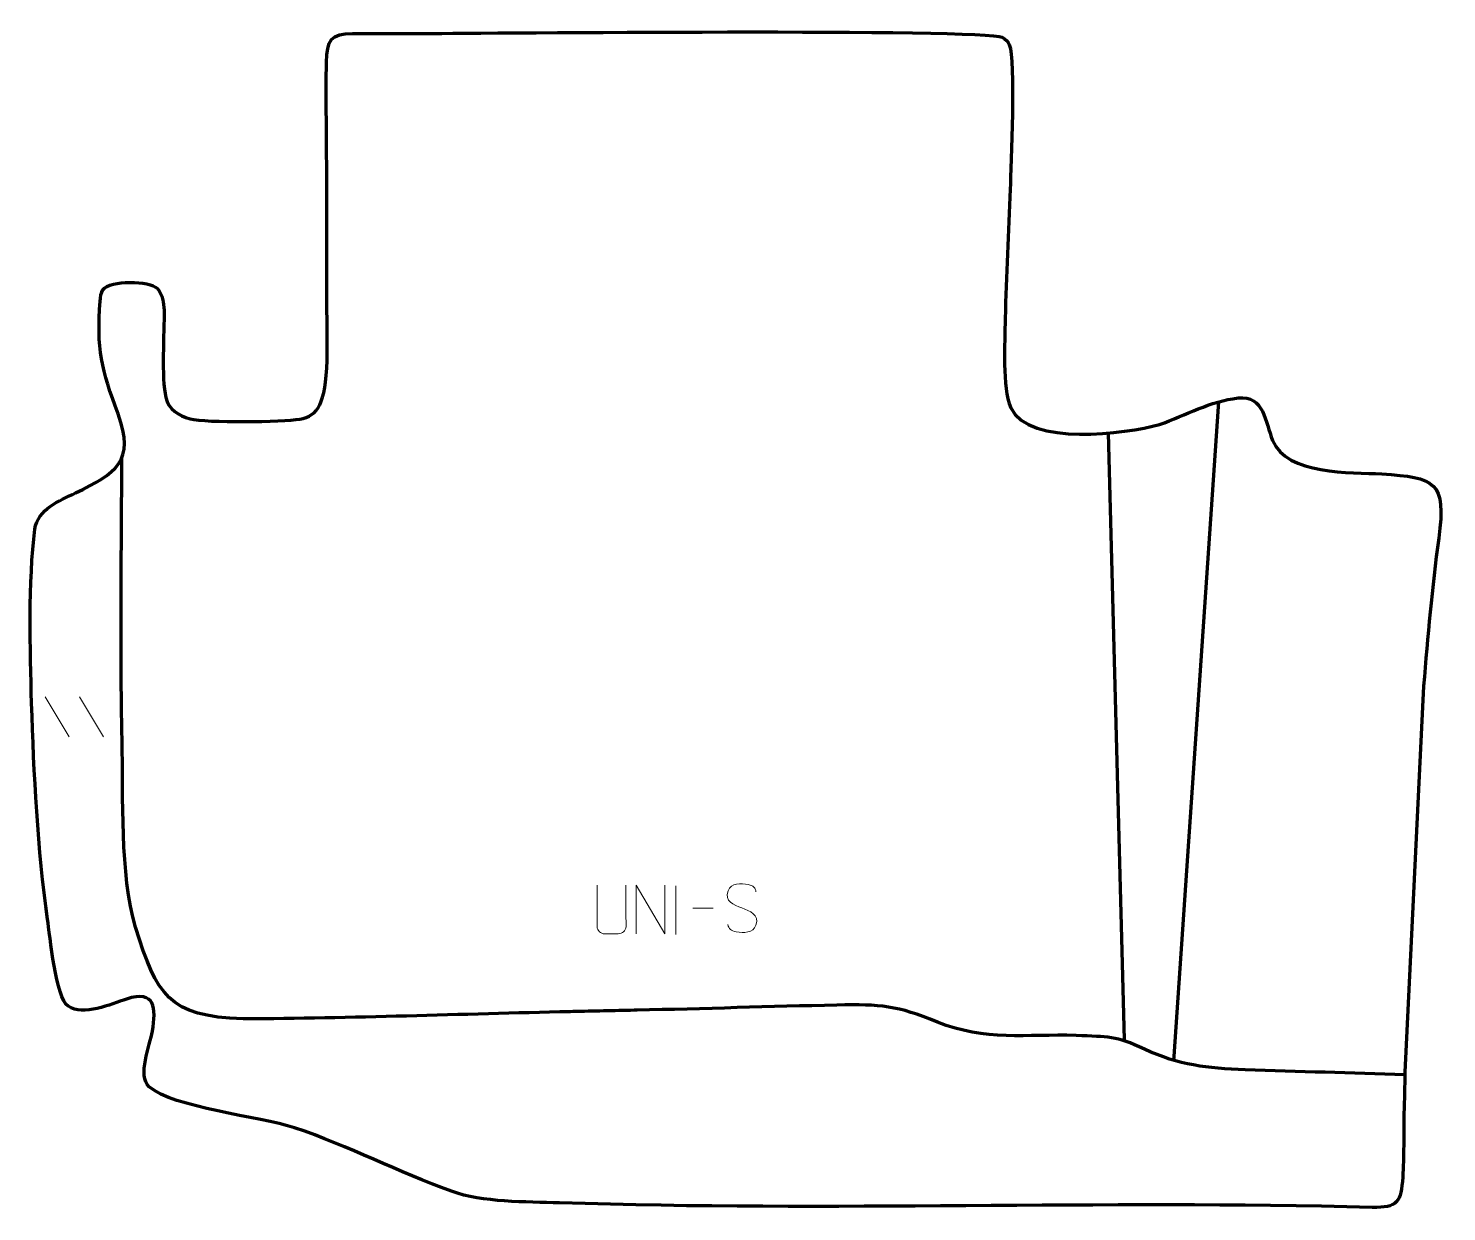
# Model space of a CAD drawing. Header units: millimetres. Extents: x -384 to 345, y -363 to 246.
import ezdxf

# ---------------------------------------------------------------- set-up
doc = ezdxf.new("R2010")
doc.units = ezdxf.units.MM
doc.header["$MEASUREMENT"] = 0
for name, color, linetype in [('layer 1', 7, 'Continuous'), ('layer 2', 7, 'Continuous'), ('layer 3', 7, 'Continuous')]:
    doc.layers.add(name, color=color, linetype=linetype)

msp = doc.modelspace()

# ---------------------------------------------------------------- linework, layer by layer
at = {"layer": 'layer 1', "color": 250, "lineweight": 9}
for points, knots in [([(-77.0997, -194.9053), (-77.1001, -200.4448), (-77.0043, -210.6466), (-77.0039, -216.187), (-77.0039, -216.187), (-77.1437, -218.4265), (-78.8209, -219.8527), (-80.9686, -219.8632), (-80.9686, -219.8632), (-83.3005, -219.8628), (-85.6324, -219.8628), (-87.9639, -219.8632), (-87.9639, -219.8632), (-89.8889, -219.9647), (-91.861, -218.1482), (-91.8498, -216.2037), (-91.8498, -216.2037), (-91.8495, -210.6418), (-91.7541, -200.4664), (-91.7545, -194.9053)], [0, 0, 0, 0, 0.16666667, 0.16666667, 0.16666667, 0.16666667, 0.33333333, 0.33333333, 0.33333333, 0.33333333, 0.5, 0.5, 0.5, 0.5, 0.66666667, 0.66666667, 0.66666667, 0.66666667, 1, 1, 1, 1]), ([(-71.7543, -219.863), (-71.7543, -219.863), (-71.7543, -194.9095), (-71.7543, -194.9095), (-71.7543, -194.9095), (-71.7543, -194.9095), (-57.0995, -219.863), (-57.0995, -219.863), (-57.0995, -219.863), (-57.0995, -219.863), (-57.0995, -194.9095), (-57.0995, -194.9095)], [0, 0, 0, 0, 0.25, 0.25, 0.25, 0.25, 0.5, 0.5, 0.5, 0.5, 1, 1, 1, 1]), ([(-17.4214, -206.5184), (-21.6697, -205.048), (-26.5778, -203.2522), (-24.5727, -197.7319), (-24.5727, -197.7319), (-23.0692, -193.592), (-17.8556, -193.9805), (-14.252, -194.5816), (-14.252, -194.5816), (-11.3914, -195.0588), (-10.5267, -196.272), (-10.2161, -198.3561)], [0, 0, 0, 0, 0.25, 0.25, 0.25, 0.25, 0.5, 0.5, 0.5, 0.5, 1, 1, 1, 1]), ([(-17.4214, -206.5185), (-13.4028, -208.1652), (-8.3733, -210.0535), (-10.2073, -215.4138), (-10.2073, -215.4138), (-11.6671, -219.6802), (-16.5779, -219.4235), (-20.304, -218.8688), (-20.304, -218.8688), (-23.054, -218.459), (-24.2749, -217.2455), (-24.6529, -215.1333)], [0, 0, 0, 0, 0.25, 0.25, 0.25, 0.25, 0.5, 0.5, 0.5, 0.5, 1, 1, 1, 1])]:
    msp.add_open_spline(points, degree=3, knots=knots, dxfattribs=at)
for points in [[(-51.4269, -195.2052), (-51.4269, -195.2052), (-51.4269, -220.1793), (-51.4269, -220.1793)], [(-42.7002, -206.6923), (-42.7002, -206.6923), (-32.1536, -206.6923), (-32.1536, -206.6923)]]:
    msp.add_open_spline(points, degree=3, dxfattribs=at)
at = {"layer": 'layer 2', "color": 142, "lineweight": 158}
for points in [[(227.4736, 53.6255), (227.4736, 53.6255), (204.4907, -285.4018), (204.4907, -285.4018)], [(170.9083, 37.6159), (170.9083, 37.6159), (179.1234, -274.171), (179.1234, -274.171)]]:
    msp.add_open_spline(points, degree=3, dxfattribs=at)
msp.add_open_spline([(323.3602, -292.4216), (295.9757, -291.5572), (268.5911, -290.6964), (241.2067, -289.8285), (241.2067, -289.8285), (221.7731, -289.043), (207.3173, -287.5545), (189.4734, -279.2071), (189.4734, -279.2071), (174.5169, -272.2104), (171.0266, -272.9733), (154.3637, -272.1679), (154.3637, -272.1679), (128.9909, -271.5237), (107.4545, -275.1288), (83.0786, -265.2696), (83.0786, -265.2696), (62.2369, -256.8399), (54.042, -256.056), (31.3757, -256.5546), (31.3757, -256.5546), (-2.8187, -257.3069), (-37.0725, -258.4254), (-71.2896, -259.1901), (-71.2896, -259.1901), (-71.2896, -259.1901), (-72.7937, -259.2234), (-72.7937, -259.2234), (-72.7937, -259.2234), (-83.2917, -259.4542), (-93.7897, -259.6851), (-104.2877, -259.9165), (-104.2877, -259.9165), (-104.2877, -259.9165), (-105.7874, -259.9496), (-105.7874, -259.9496), (-105.7874, -259.9496), (-161.6908, -261.2), (-217.9456, -263.4066), (-273.8215, -263.6823), (-273.8215, -263.6823), (-312.393, -262.2822), (-318.0027, -251.5555), (-329.1545, -216.5483), (-329.1545, -216.5483), (-337.1768, -188.7394), (-335.3169, -149.666), (-336.0104, -120.1728), (-336.0104, -120.1728), (-337.1006, -71.7598), (-336.2894, -23.3978), (-336.1529, 25.0149)], degree=3, knots=[0, 0, 0, 0, 0.07142857, 0.07142857, 0.07142857, 0.07142857, 0.14285714, 0.14285714, 0.14285714, 0.14285714, 0.21428571, 0.21428571, 0.21428571, 0.21428571, 0.28571429, 0.28571429, 0.28571429, 0.28571429, 0.35714286, 0.35714286, 0.35714286, 0.35714286, 0.42857143, 0.42857143, 0.42857143, 0.42857143, 0.5, 0.5, 0.5, 0.5, 0.57142857, 0.57142857, 0.57142857, 0.57142857, 0.64285714, 0.64285714, 0.64285714, 0.64285714, 0.71428571, 0.71428571, 0.71428571, 0.71428571, 0.78571429, 0.78571429, 0.78571429, 0.78571429, 0.85714286, 0.85714286, 0.85714286, 0.85714286, 1, 1, 1, 1], dxfattribs=at)
at = {"layer": 'layer 3', "color": 242, "lineweight": 158}
msp.add_open_spline([(-217.5098, 243.1204), (-228.688, 243.0392), (-230.7127, 239.7785), (-230.9581, 228.3184), (-230.9581, 228.3184), (-231.3195, 211.4368), (-230.8968, 193.5601), (-230.8618, 176.5667), (-230.8618, 176.5667), (-230.793, 143.1943), (-230.7241, 109.822), (-230.6554, 76.4497), (-230.6554, 76.4497), (-230.6554, 76.4497), (-230.6523, 74.9554), (-230.6523, 74.9554), (-230.6523, 74.9554), (-231.5257, 52.6298), (-235.0955, 46.5139), (-244.7336, 44.8376), (-244.7336, 44.8376), (-253.3363, 43.3414), (-293.0405, 42.8482), (-300.9602, 44.9571), (-300.9602, 44.9571), (-307.073, 46.5849), (-311.993, 49.7997), (-313.5091, 55.8961), (-313.5091, 55.8961), (-315.9978, 65.9029), (-314.3367, 89.2796), (-314.4193, 100.8093), (-314.4193, 100.8093), (-314.6782, 104.9059), (-315.1924, 108.7491), (-317.8693, 111.9939), (-317.8693, 111.9939), (-321.8176, 116.1923), (-342.1613, 116.4545), (-345.9134, 111.3189), (-345.9134, 111.3189), (-346.7873, 110.1228), (-347.1579, 107.3353), (-347.3143, 105.5508), (-347.3143, 105.5508), (-349.2019, 81.1225), (-346.5863, 70.1909), (-338.1235, 47.5251), (-338.1235, 47.5251), (-329.018, 23.1376), (-339.3632, 16.7946), (-359.9442, 6.8617), (-359.9442, 6.8617), (-368.5903, 2.7478), (-379.1364, -1.4574), (-380.8947, -11.7408), (-380.8947, -11.7408), (-384.2003, -39.0373), (-383.3738, -73.6708), (-382.5163, -101.2633), (-382.5163, -101.2633), (-381.4073, -136.9538), (-379.3745, -177.0049), (-374.3539, -212.3199), (-374.3539, -212.3199), (-373.1602, -220.7085), (-369.9324, -252.9329), (-363.7617, -257.1583), (-363.7617, -257.1583), (-355.9542, -262.5047), (-341.7748, -256.0187), (-333.783, -253.4473), (-333.783, -253.4473), (-318.8222, -248.6334), (-318.4258, -258.0508), (-320.4338, -270.0191), (-320.4338, -270.0191), (-321.6145, -277.0569), (-328.2817, -293.0967), (-322.0945, -298.5547), (-322.0945, -298.5547), (-309.9238, -309.2912), (-265.2761, -313.862), (-247.3601, -319.6324), (-247.3601, -319.6324), (-219.5094, -329.0548), (-193.8961, -342.5213), (-166.7348, -352.3166), (-166.7348, -352.3166), (-150.6339, -358.1232), (-128.427, -357.7106), (-111.1211, -358.2713), (-111.1211, -358.2713), (28.0191, -362.7789), (167.3395, -356.955), (306.5374, -360.5901), (306.5374, -360.5901), (319.5184, -360.9329), (321.3842, -357.8042), (322.2408, -344.9731), (322.2408, -344.9731), (322.9236, -334.7466), (322.6417, -322.7022), (322.8739, -312.2236), (322.8739, -312.2236), (323.0299, -305.1838), (323.2182, -298.1419), (323.3931, -291.1023), (323.3931, -291.1023), (323.3931, -291.1023), (332.918, -92.5324), (332.918, -92.5324), (332.918, -92.5324), (335.1933, -66.7831), (337.1843, -42.1398), (340.7384, -16.464), (340.7384, -16.464), (344.8011, 12.8865), (338.8752, 14.8053), (311.4742, 16.6192), (311.4742, 16.6192), (295.3909, 17.5307), (262.7314, 16.0295), (255.3207, 33.8965), (255.3207, 33.8965), (251.4771, 43.1634), (251.1378, 57.2937), (237.6312, 55.6987), (237.6312, 55.6987), (223.3279, 54.0097), (210.6605, 46.9321), (197.2753, 42.0555), (197.2753, 42.0555), (179.6686, 37.2594), (130.5222, 30.5858), (120.7697, 50.6939), (120.7697, 50.6939), (116.1768, 61.2374), (117.7546, 84.1945), (117.8985, 96.5098), (117.8985, 96.5098), (118.2869, 118.4763), (119.706, 141.0677), (120.4523, 163.1212), (120.4523, 163.1212), (120.8657, 175.1963), (123.2671, 229.5309), (120.0173, 237.404), (120.0173, 237.404), (119.3292, 239.071), (118.0274, 240.3035), (116.3358, 241.2091), (116.3358, 241.2091), (107.7722, 245.794), (-153.0017, 243.2144), (-179.2641, 243.1774), (-179.2641, 243.1774), (-192.0126, 243.1599), (-204.7612, 243.1418), (-217.5098, 243.1204)], degree=3, knots=[0, 0, 0, 0, 0.02439024, 0.02439024, 0.02439024, 0.02439024, 0.04878049, 0.04878049, 0.04878049, 0.04878049, 0.07317073, 0.07317073, 0.07317073, 0.07317073, 0.09756098, 0.09756098, 0.09756098, 0.09756098, 0.12195122, 0.12195122, 0.12195122, 0.12195122, 0.14634146, 0.14634146, 0.14634146, 0.14634146, 0.17073171, 0.17073171, 0.17073171, 0.17073171, 0.19512195, 0.19512195, 0.19512195, 0.19512195, 0.2195122, 0.2195122, 0.2195122, 0.2195122, 0.24390244, 0.24390244, 0.24390244, 0.24390244, 0.26829268, 0.26829268, 0.26829268, 0.26829268, 0.29268293, 0.29268293, 0.29268293, 0.29268293, 0.31707317, 0.31707317, 0.31707317, 0.31707317, 0.34146341, 0.34146341, 0.34146341, 0.34146341, 0.36585366, 0.36585366, 0.36585366, 0.36585366, 0.3902439, 0.3902439, 0.3902439, 0.3902439, 0.41463415, 0.41463415, 0.41463415, 0.41463415, 0.43902439, 0.43902439, 0.43902439, 0.43902439, 0.46341463, 0.46341463, 0.46341463, 0.46341463, 0.48780488, 0.48780488, 0.48780488, 0.48780488, 0.51219512, 0.51219512, 0.51219512, 0.51219512, 0.53658537, 0.53658537, 0.53658537, 0.53658537, 0.56097561, 0.56097561, 0.56097561, 0.56097561, 0.58536585, 0.58536585, 0.58536585, 0.58536585, 0.6097561, 0.6097561, 0.6097561, 0.6097561, 0.63414634, 0.63414634, 0.63414634, 0.63414634, 0.65853659, 0.65853659, 0.65853659, 0.65853659, 0.68292683, 0.68292683, 0.68292683, 0.68292683, 0.70731707, 0.70731707, 0.70731707, 0.70731707, 0.73170732, 0.73170732, 0.73170732, 0.73170732, 0.75609756, 0.75609756, 0.75609756, 0.75609756, 0.7804878, 0.7804878, 0.7804878, 0.7804878, 0.80487805, 0.80487805, 0.80487805, 0.80487805, 0.82926829, 0.82926829, 0.82926829, 0.82926829, 0.85365854, 0.85365854, 0.85365854, 0.85365854, 0.87804878, 0.87804878, 0.87804878, 0.87804878, 0.90243902, 0.90243902, 0.90243902, 0.90243902, 0.92682927, 0.92682927, 0.92682927, 0.92682927, 0.95121951, 0.95121951, 0.95121951, 0.95121951, 1, 1, 1, 1], dxfattribs=at)
at = {"layer": 'layer 3', "color": 250, "lineweight": 9}
for points in [[(-375.6207, -98.0532), (-375.6207, -98.0532), (-363.2564, -118.5975), (-363.2564, -118.5975)], [(-375.6207, -98.0532), (-375.6207, -98.0532), (-363.2564, -118.5975), (-363.2564, -118.5975)], [(-357.8908, -98.0532), (-357.8908, -98.0532), (-345.5265, -118.5975), (-345.5265, -118.5975)], [(-357.8908, -98.0532), (-357.8908, -98.0532), (-345.5265, -118.5975), (-345.5265, -118.5975)]]:
    msp.add_open_spline(points, degree=3, dxfattribs=at)

doc.saveas('drawing.dxf')
